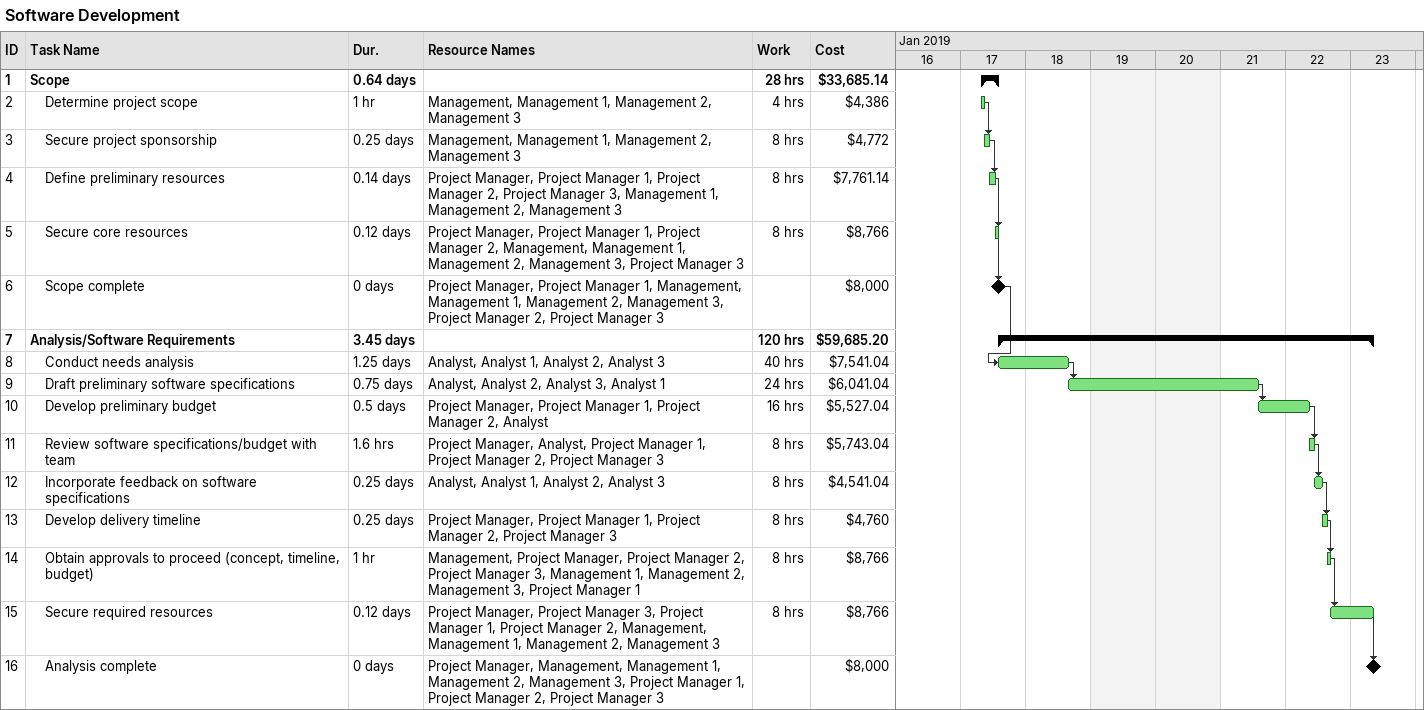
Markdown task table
Software Development

| ID | Level | Task | Duration | Start | Finish | Predecessors | Resources | Work (h) | Cost ($) |
|---|---|---|---|---|---|---|---|---|---|
| 1 | 1 | **Scope** | 0.64d | 2019-01-17 | 2019-01-17 |  |  | 28 | 33685.14 |
| 2 | 2 | Determine project scope | 1h | 2019-01-17 | 2019-01-17 |  | Management, Management 1, Management 2, Management 3 | 4 | 4386 |
| 3 | 2 | Secure project sponsorship | 0.25d | 2019-01-17 | 2019-01-17 | 2 | Management, Management 1, Management 2, Management 3 | 8 | 4772 |
| 4 | 2 | Define preliminary resources | 0.14d | 2019-01-17 | 2019-01-17 | 3 | Project Manager, Project Manager 1, Project Manager 2, Project Manager 3, Management 1, Management 2, Management 3 | 8 | 7761.14 |
| 5 | 2 | Secure core resources | 0.12d | 2019-01-17 | 2019-01-17 | 4 | Project Manager, Project Manager 1, Project Manager 2, Management, Management 1, Management 2, Management 3, Project Manager 3 | 8 | 8766 |
| 6 | 2 | Scope complete | 0d | 2019-01-17 | 2019-01-17 | 5 | Project Manager, Project Manager 1, Management, Management 1, Management 2, Management 3, Project Manager 2, Project Manager 3 |  | 8000 |
| 7 | 1 | **Analysis/Software Requirements** | 3.45d | 2019-01-17 | 2019-01-23 |  |  | 120 | 59685.20 |
| 8 | 2 | Conduct needs analysis | 1.25d | 2019-01-17 | 2019-01-18 | 6 | Analyst, Analyst 1, Analyst 2, Analyst 3 | 40 | 7541.04 |
| 9 | 2 | Draft preliminary software specifications | 0.75d | 2019-01-18 | 2019-01-21 | 8 | Analyst, Analyst 2, Analyst 3, Analyst 1 | 24 | 6041.04 |
| 10 | 2 | Develop preliminary budget | 0.5d | 2019-01-21 | 2019-01-22 | 9 | Project Manager, Project Manager 1, Project Manager 2, Analyst | 16 | 5527.04 |
| 11 | 2 | Review software specifications/budget with team | 1.6h | 2019-01-22 | 2019-01-22 | 10 | Project Manager, Analyst, Project Manager 1, Project Manager 2, Project Manager 3 | 8 | 5743.04 |
| 12 | 2 | Incorporate feedback on software specifications | 0.25d | 2019-01-22 | 2019-01-22 | 11 | Analyst, Analyst 1, Analyst 2, Analyst 3 | 8 | 4541.04 |
| 13 | 2 | Develop delivery timeline | 0.25d | 2019-01-22 | 2019-01-22 | 12 | Project Manager, Project Manager 1, Project Manager 2, Project Manager 3 | 8 | 4760 |
| 14 | 2 | Obtain approvals to proceed (concept, timeline, budget) | 1h | 2019-01-22 | 2019-01-22 | 13 | Management, Project Manager, Project Manager 2, Project Manager 3, Management 1, Management 2, Management 3, Project Manager 1 | 8 | 8766 |
| 15 | 2 | Secure required resources | 0.12d | 2019-01-22 | 2019-01-23 | 14 | Project Manager, Project Manager 3, Project Manager 1, Project Manager 2, Management, Management 1, Management 2, Management 3 | 8 | 8766 |
| 16 | 2 | Analysis complete | 0d | 2019-01-23 | 2019-01-23 | 15 | Project Manager, Management, Management 1, Management 2, Management 3, Project Manager 1, Project Manager 2, Project Manager 3 |  | 8000 |
